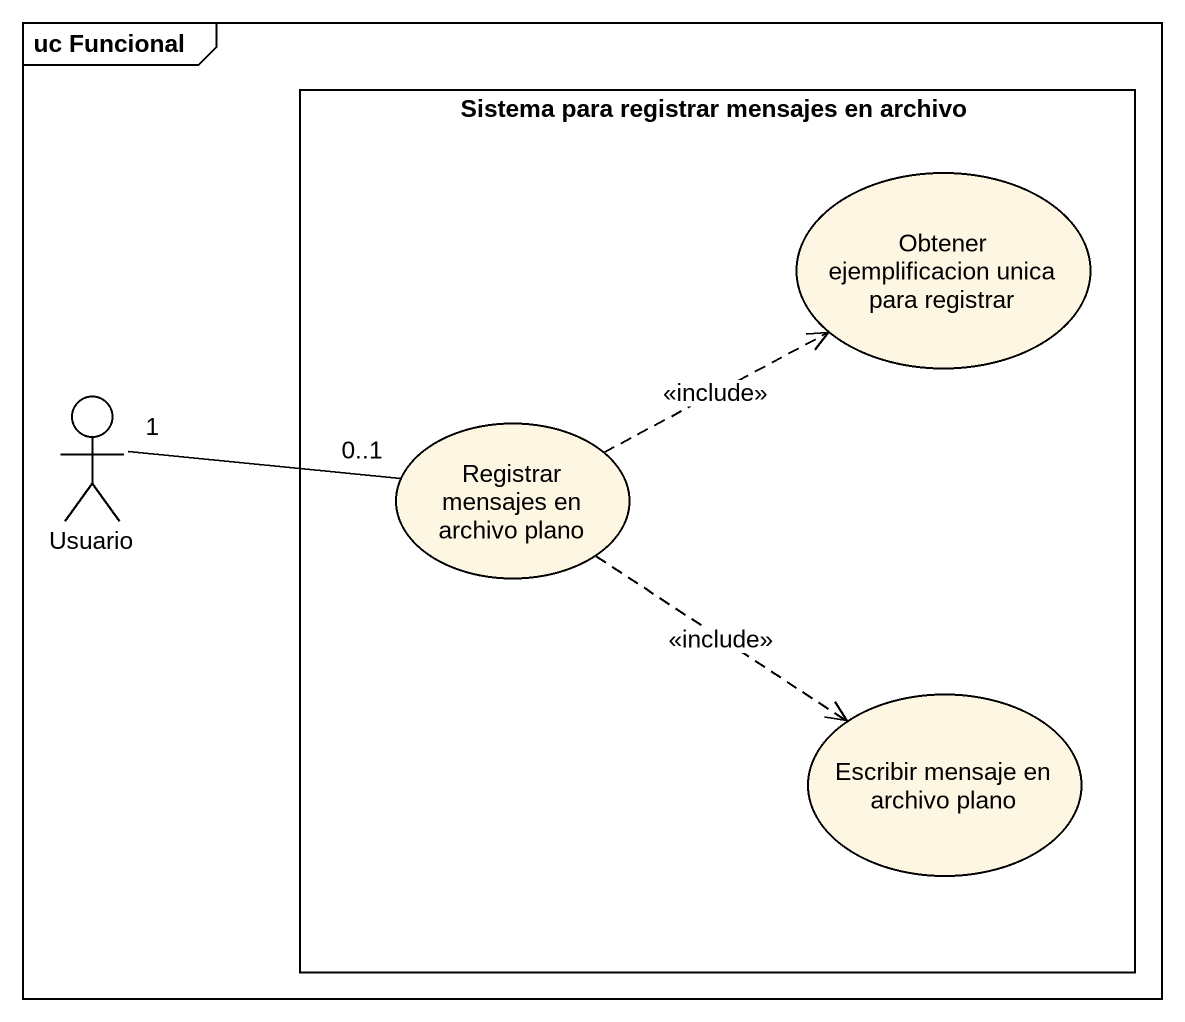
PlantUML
@startuml
mainframe uc Funcional
rectangle "Sistema para registrar mensajes en archivo" as Sistema_para_registrar {
  usecase "Obtener ejemplificacion unica para registrar" as Obtener_ejemplificacion
  usecase "Registrar mensajes en archivo plano" as Registrar_mensajes_en
  usecase "Escribir mensaje en archivo plano" as Escribir_mensaje_en_archivo
}
actor Usuario
Usuario "1" -right- "0..1" Registrar_mensajes_en
Registrar_mensajes_en .right.> Obtener_ejemplificacion : <<include>>
Registrar_mensajes_en ..> Escribir_mensaje_en_archivo : <<include>>
@enduml
